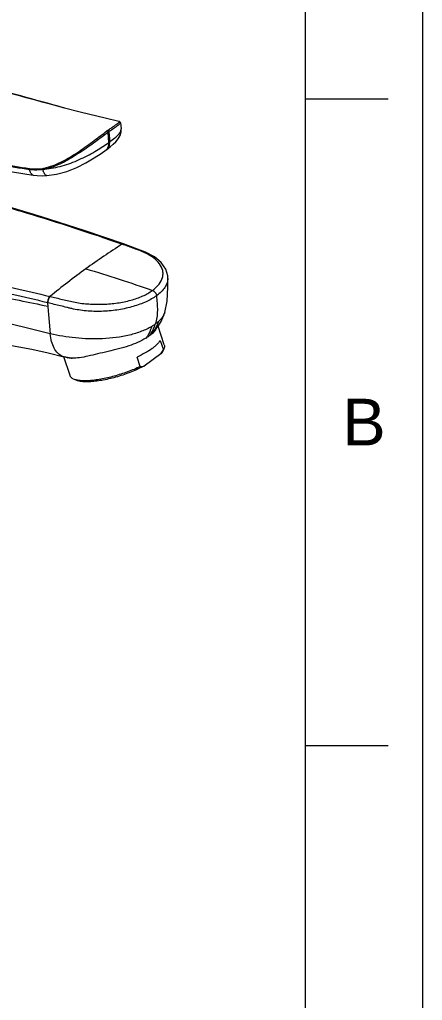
# Model space of a CAD drawing. Header units: millimetres. Extents: x 1931 to 2525, y -1753 to -1333.
# Drawn here: x 2476.6 to 2525.4, y -1534.5 to -1415.7 of the extents above; entities that cross this region are included whole.
import ezdxf

# ---------------------------------------------------------------- set-up
doc = ezdxf.new("R2010")
doc.units = ezdxf.units.MM
doc.header["$LTSCALE"] = 0.1
doc.layers.get('0').update_dxf_attribs({"lineweight": 13})
doc.layers.add('DIM', color=3, linetype='Continuous', lineweight=9)
doc.styles.get("Standard").update_dxf_attribs({"font": 'arial.ttf'})

msp = doc.modelspace()

# ---------------------------------------------------------------- linework, layer by layer
for p, q in [((2511.21, -1738.68), (2511.21, -1346.96)), ((2511.21, -1425.31), (2521.21, -1425.31)), ((2511.21, -1503.65), (2521.21, -1503.65))]:
    msp.add_line(p, q)
at = {"color": 7, "linetype": 'Continuous'}
for p, q in [((2484.12, -1426.96), (2481.92, -1426.39)), ((2481.92, -1426.39), (2481.92, -1426.39)), ((2482, -1426.41), (2481.92, -1426.39)), ((2482.09, -1426.44), (2482, -1426.41)), ((2488.84, -1428.23), (2488.9, -1428.96)), ((2488.84, -1428.23), (2488.84, -1428.23)), ((2487.44, -1430.59), (2487.34, -1429.38)), ((2487.43, -1429.31), (2487.53, -1430.52)), ((2487.17, -1431.44), (2487.17, -1431.44)), ((2488.99, -1442.92), (2489.01, -1442.93)), ((2489.18, -1442.99), (2489.01, -1442.93)), ((2489.19, -1442.89), (2489.13, -1442.88)), ((2489.22, -1442.9), (2489.15, -1442.89)), ((2489.22, -1442.9), (2489.19, -1442.89)), ((2494.58, -1448.14), (2494.57, -1447.01)), ((2480.3, -1449.26), (2480.28, -1449.25)), ((2480.02, -1450.02), (2480.05, -1450.03)), ((2480.02, -1450.02), (2480.34, -1453.77)), ((2494.19, -1451.19), (2494.19, -1451.19)), ((2480.34, -1453.78), (2477.41, -1453.05)), ((2494.13, -1455.11), (2493.4, -1452.86)), ((2493.08, -1453.32), (2492.65, -1453.77)), ((2493.65, -1454.58), (2494.02, -1455.71)), ((2480.1, -1456.1), (2481.99, -1456.57)), ((2481.77, -1456.5), (2481.99, -1456.55)), ((2482.73, -1458.85), (2481.98, -1456.57)), ((2491.23, -1457.75), (2490.86, -1456.61)), ((2493.7, -1456.23), (2491.7, -1457.69)), ((2493.87, -1455.99), (2493.7, -1456.23)), ((2494.03, -1455.71), (2493.87, -1455.99)), ((2483.46, -1459.4), (2483.17, -1459.27))]:
    msp.add_line(p, q, dxfattribs=at)
for points in [[(2482.09, -1426.44), (2476.66, -1424.94), (2468.61, -1422.69), (2461.39, -1420.66)], [(2488.65, -1428.05), (2486.98, -1427.66), (2484.12, -1426.96)], [(2488.84, -1428.23), (2488.83, -1428.18), (2488.77, -1428.1), (2488.7, -1428.06), (2488.65, -1428.05)], [(2487.17, -1431.44), (2487.58, -1431.13), (2487.97, -1430.82), (2488.29, -1430.52), (2488.57, -1430.18), (2488.78, -1429.77), (2488.9, -1429.31), (2488.9, -1428.96)], [(2450, -1430.08), (2458.51, -1431.42), (2468, -1432.92), (2478.29, -1434.55)], [(2479.94, -1434.62), (2481.1, -1434.46), (2482.36, -1434.11), (2483.55, -1433.63), (2484.66, -1433.07), (2485.65, -1432.48), (2486.49, -1431.92), (2487.1, -1431.49)], [(2487.1, -1431.49), (2487.11, -1431.48), (2487.17, -1431.44)], [(2478.29, -1434.55), (2478.77, -1434.61), (2479.38, -1434.63), (2479.94, -1434.62)], [(2489.19, -1442.89), (2484.58, -1441.32), (2479.29, -1439.63), (2473.63, -1437.92)], [(2494.57, -1447.03), (2494.56, -1446.78), (2494.32, -1445.94), (2493.76, -1445.15), (2492.95, -1444.47), (2491.88, -1443.89), (2490.57, -1443.39), (2489.22, -1442.9)], [(2494.19, -1451.19), (2494.48, -1449.83), (2494.58, -1448.14)], [(2493.08, -1453.32), (2493.17, -1453.2), (2493.48, -1452.74), (2493.74, -1452.28), (2493.96, -1451.81), (2494.14, -1451.35), (2494.19, -1451.19)], [(2464.16, -1453.1), (2464.89, -1453.19), (2466.07, -1453.39), (2467.47, -1453.66), (2469.02, -1453.97), (2470.66, -1454.29), (2472.38, -1454.61), (2474.2, -1454.93), (2476.11, -1455.28), (2478.1, -1455.66), (2480.1, -1456.1)], [(2481.99, -1456.57), (2482.27, -1456.63), (2482.48, -1456.68)]]:
    msp.add_lwpolyline(points, dxfattribs=at)
for centre, radius, start, end in [((2490.78, -1434.06), 6.03, 125.5051, 126.5558), ((2490.87, -1434.15), 5.94, 125.5053, 126.5556), ((2491.6, -1436.23), 7.01, 125.5587, 126.448), ((2486.65, -1430.88), 0.756, 306.4677, 314.7251), ((2478.53, -1428.25), 5.57, 279.3221, 284.2067), ((2478.51, -1428.35), 5.61, 279.6936, 284.6365), ((2536.71, -1517.36), 88.4, 122.653, 126.079), ((2542.87, -1525.92), 98.95, 126.0451, 129.2224), ((2492.83, -1447.02), 1.75, 358.0561, 359.6363), ((2488.42, -1448.68), 6.62, 301.9104, 305.9938), ((2482.34, -1455.13), 1.48, 247.3652, 256.192), ((2484.71, -1444.73), 12.13, 257.0243, 258.8663), ((2484.89, -1443.88), 13, 258.8292, 259.342), ((2484.9, -1443.84), 13.04, 259.3471, 261.5504), ((2488.35, -1452.54), 6.5, 325.3992, 328.0025), ((2487.31, -1451.89), 7.73, 328.037, 330.3632)]:
    msp.add_arc(centre, radius, start, end, dxfattribs=at)
for points, knots in [([(2481.92, -1426.39), (2480.2, -1425.93), (2476.77, -1425.01), (2472.47, -1423.85), (2469.03, -1422.93), (2466.88, -1422.35), (2465.16, -1421.89), (2463.46, -1421.43), (2462.18, -1421.07), (2461.34, -1420.82)], [0, 0, 0, 0, 0.250397, 0.500796, 0.625996, 0.751194, 0.813795, 0.876295, 1, 1, 1, 1]), ([(2481.92, -1426.39), (2480.21, -1425.92), (2476.79, -1424.97), (2471.65, -1423.55), (2467.38, -1422.35), (2463.95, -1421.4), (2462.24, -1420.91), (2461.39, -1420.67)], [0, 0, 0, 0, 0.249876, 0.499827, 0.749812, 0.874827, 1, 1, 1, 1]), ([(2487.28, -1429.15), (2487.42, -1429.05), (2487.67, -1428.87), (2488.01, -1428.64), (2488.25, -1428.47), (2488.41, -1428.36), (2488.5, -1428.29), (2488.58, -1428.24), (2488.64, -1428.19), (2488.68, -1428.15), (2488.71, -1428.12), (2488.72, -1428.1), (2488.71, -1428.07), (2488.69, -1428.06), (2488.66, -1428.05), (2488.65, -1428.05)], [0, 0, 0, 0, 0.266545, 0.489328, 0.666131, 0.737344, 0.797783, 0.847871, 0.888, 0.918371, 0.939662, 0.953608, 0.964333, 0.978629, 1, 1, 1, 1]), ([(2488.84, -1428.23), (2488.84, -1428.25), (2488.82, -1428.29), (2488.75, -1428.36), (2488.64, -1428.45), (2488.49, -1428.56), (2488.29, -1428.7), (2487.93, -1428.96), (2487.64, -1429.17), (2487.43, -1429.31)], [0, 0, 0, 0, 0.02897, 0.080048, 0.157804, 0.263951, 0.400546, 0.569749, 1, 1, 1, 1]), ([(2477.82, -1433.9), (2475.46, -1433.54), (2470.75, -1432.81), (2463.68, -1431.7), (2457.78, -1430.76), (2453.06, -1430.02), (2450.7, -1429.63), (2449.52, -1429.43)], [0, 0, 0, 0, 0.249744, 0.499649, 0.74967, 0.874727, 1, 1, 1, 1]), ([(2449.56, -1429.23), (2450.74, -1429.43), (2453.1, -1429.82), (2457.81, -1430.57), (2463.7, -1431.52), (2470.77, -1432.64), (2475.48, -1433.39), (2477.83, -1433.76)], [0, 0, 0, 0, 0.125212, 0.250255, 0.500272, 0.750193, 1, 1, 1, 1]), ([(2479.89, -1433.64), (2480.6, -1433.47), (2481.98, -1432.87), (2483.86, -1431.67), (2485.58, -1430.42), (2486.68, -1429.59), (2487.19, -1429.21)], [0, 0, 0, 0, 0.255896, 0.519473, 0.778252, 1, 1, 1, 1]), ([(2487.34, -1429.38), (2486.83, -1429.76), (2485.72, -1430.58), (2483.97, -1431.83), (2482.05, -1433.01), (2480.65, -1433.6), (2479.92, -1433.78)], [0, 0, 0, 0, 0.22072, 0.478833, 0.742595, 1, 1, 1, 1]), ([(2487.34, -1429.38), (2487.34, -1429.36), (2487.32, -1429.29), (2487.25, -1429.22), (2487.19, -1429.21)], [0, 0, 0, 0, 0.242456, 1, 1, 1, 1]), ([(2487.43, -1429.31), (2487.42, -1429.3), (2487.41, -1429.22), (2487.34, -1429.16), (2487.28, -1429.15)], [0, 0, 0, 0, 0.243569, 1, 1, 1, 1]), ([(2487.53, -1430.52), (2487.74, -1430.37), (2488.11, -1430.1), (2488.51, -1429.73), (2488.73, -1429.46), (2488.84, -1429.29), (2488.9, -1429.12), (2488.91, -1429.01), (2488.9, -1428.96)], [0, 0, 0, 0, 0.361457, 0.642696, 0.754162, 0.847798, 0.927939, 1, 1, 1, 1]), ([(2479.92, -1433.78), (2480.64, -1433.71), (2482.08, -1433.41), (2484.08, -1432.61), (2485.87, -1431.65), (2486.96, -1430.94), (2487.44, -1430.59)], [0, 0, 0, 0, 0.263102, 0.528681, 0.78208, 1, 1, 1, 1]), ([(2487.17, -1431.44), (2487.24, -1431.39), (2487.36, -1431.27), (2487.52, -1430.97), (2487.54, -1430.7), (2487.53, -1430.52)], [0, 0, 0, 0, 0.239558, 0.487212, 1, 1, 1, 1]), ([(2487.19, -1431.41), (2487.29, -1431.31), (2487.44, -1431.04), (2487.45, -1430.74), (2487.44, -1430.59)], [0, 0, 0, 0, 0.486685, 1, 1, 1, 1]), ([(2477.83, -1433.76), (2477.82, -1433.79), (2477.81, -1433.84), (2477.82, -1433.89), (2477.82, -1433.9)], [0, 0, 0, 0, 0.770169, 1, 1, 1, 1]), ([(2479.45, -1433.88), (2479.31, -1433.9), (2478.77, -1433.97), (2478.22, -1433.96), (2477.82, -1433.9)], [0, 0, 0, 0, 0.255706, 1, 1, 1, 1]), ([(2478.29, -1434.55), (2478.23, -1434.54), (2478.12, -1434.49), (2477.98, -1434.33), (2477.88, -1434.13), (2477.84, -1433.98), (2477.82, -1433.9)], [0, 0, 0, 0, 0.209349, 0.444921, 0.711847, 1, 1, 1, 1]), ([(2477.83, -1433.76), (2477.96, -1433.78), (2478.49, -1433.84), (2479.03, -1433.81), (2479.43, -1433.74)], [0, 0, 0, 0, 0.244857, 1, 1, 1, 1]), ([(2479.43, -1433.74), (2479.43, -1433.75), (2479.43, -1433.8), (2479.44, -1433.85), (2479.45, -1433.88)], [0, 0, 0, 0, 0.243911, 1, 1, 1, 1]), ([(2479.94, -1434.62), (2479.82, -1434.62), (2479.69, -1434.47), (2479.59, -1434.29), (2479.52, -1434.11), (2479.48, -1433.97), (2479.45, -1433.88)], [0, 0, 0, 0, 0.382434, 0.522842, 0.675511, 1, 1, 1, 1]), ([(2479.92, -1433.78), (2479.91, -1433.74), (2479.9, -1433.7), (2479.89, -1433.66), (2479.89, -1433.64)], [0, 0, 0, 0, 0.763511, 1, 1, 1, 1]), ([(2488.99, -1442.92), (2485.18, -1441.58), (2480.05, -1439.93), (2474.9, -1438.39), (2473.61, -1438.01)], [0, 0, 0, 0, 0.750552, 1, 1, 1, 1]), ([(2489.13, -1442.88), (2489.09, -1442.88), (2489.04, -1442.89), (2489, -1442.91), (2488.99, -1442.92)], [0, 0, 0, 0, 0.739823, 1, 1, 1, 1]), ([(2489.15, -1442.89), (2489.14, -1442.89), (2489.09, -1442.89), (2489.04, -1442.91), (2489.01, -1442.93)], [0, 0, 0, 0, 0.233478, 1, 1, 1, 1]), ([(2492.7, -1448.53), (2493, -1448.32), (2493.51, -1447.86), (2493.91, -1447.12), (2494, -1446.54), (2493.94, -1445.96), (2493.58, -1445.24), (2492.81, -1444.52), (2492.05, -1444.09), (2491.48, -1443.83), (2491.05, -1443.67), (2490.28, -1443.38), (2489.63, -1443.14), (2489.18, -1442.99)], [0, 0, 0, 0, 0.125768, 0.23034, 0.278722, 0.326116, 0.426448, 0.544794, 0.683445, 0.721379, 0.760709, 0.840286, 1, 1, 1, 1]), ([(2480.02, -1450.02), (2477.17, -1449.35), (2472.92, -1448.34), (2467.24, -1447.06), (2464.42, -1446.44), (2463.01, -1446.14)], [0, 0, 0, 0, 0.502779, 0.75187, 1, 1, 1, 1]), ([(2463.26, -1445.36), (2464.67, -1445.66), (2467.5, -1446.28), (2473.17, -1447.57), (2477.43, -1448.58), (2480.28, -1449.25)], [0, 0, 0, 0, 0.248272, 0.497439, 1, 1, 1, 1]), ([(2484.65, -1445.91), (2486, -1446.31), (2488.69, -1447.14), (2491.37, -1448.06), (2492.7, -1448.53)], [0, 0, 0, 0, 0.497392, 1, 1, 1, 1]), ([(2461.61, -1446.75), (2463.15, -1447.08), (2466.98, -1447.85), (2473.14, -1449.02), (2477.74, -1449.95), (2480.05, -1450.45)], [0, 0, 0, 0, 0.25148, 0.622033, 1, 1, 1, 1]), ([(2494.57, -1447.08), (2494.57, -1447.26), (2494.49, -1447.65), (2494.21, -1448.19), (2493.77, -1448.72), (2493.4, -1449.02), (2493.19, -1449.17)], [0, 0, 0, 0, 0.213591, 0.444101, 0.705887, 1, 1, 1, 1]), ([(2480.3, -1449.26), (2480.81, -1449.38), (2481.57, -1449.56), (2482.58, -1449.8), (2483.64, -1450.04), (2485.03, -1450.2), (2486.75, -1450.23), (2488.46, -1450.08), (2490.07, -1449.76), (2491.5, -1449.26), (2492.34, -1448.79), (2492.7, -1448.53)], [0, 0, 0, 0, 0.121659, 0.182886, 0.244736, 0.374698, 0.511072, 0.646323, 0.7765, 0.895551, 1, 1, 1, 1]), ([(2492.7, -1448.53), (2492.83, -1448.58), (2493.06, -1448.76), (2493.18, -1449.03), (2493.19, -1449.17)], [0, 0, 0, 0, 0.49734, 1, 1, 1, 1]), ([(2477.41, -1453.05), (2476.11, -1452.73), (2470.95, -1451.46), (2465.76, -1450.26), (2461.86, -1449.5)], [0, 0, 0, 0, 0.252234, 1, 1, 1, 1]), ([(2480.28, -1449.25), (2480.23, -1449.29), (2480.16, -1449.4), (2480.05, -1449.66), (2480.01, -1449.88), (2480.02, -1450.02)], [0, 0, 0, 0, 0.206495, 0.472246, 1, 1, 1, 1]), ([(2480.3, -1449.26), (2480.26, -1449.3), (2480.18, -1449.41), (2480.08, -1449.66), (2480.04, -1449.89), (2480.05, -1450.03)], [0, 0, 0, 0, 0.215176, 0.472114, 1, 1, 1, 1]), ([(2493.19, -1449.17), (2492.8, -1449.46), (2491.89, -1449.96), (2490.35, -1450.52), (2488.62, -1450.91), (2486.78, -1451.09), (2485.23, -1451.07), (2484.02, -1450.94), (2483.29, -1450.82), (2482.73, -1450.69), (2482.21, -1450.56), (2481.32, -1450.34), (2480.55, -1450.15), (2480.05, -1450.03)], [0, 0, 0, 0, 0.106379, 0.227773, 0.36013, 0.49696, 0.634419, 0.701144, 0.765688, 0.797227, 0.827028, 0.885043, 1, 1, 1, 1]), ([(2493.19, -1449.17), (2493.22, -1449.47), (2493.27, -1450.07), (2493.33, -1451.22), (2493.21, -1452.08), (2493.05, -1452.6)], [0, 0, 0, 0, 0.260519, 0.521722, 1, 1, 1, 1]), ([(2494.19, -1451.19), (2494.16, -1451.29), (2493.99, -1451.71), (2493.68, -1452.07), (2493.42, -1452.3)], [0, 0, 0, 0, 0.224263, 1, 1, 1, 1]), ([(2492.62, -1452.89), (2492.23, -1453.12), (2491.35, -1453.54), (2489.37, -1454.13), (2486.67, -1454.46), (2483.44, -1454.37), (2481.34, -1454.02), (2480.34, -1453.77)], [0, 0, 0, 0, 0.108692, 0.230787, 0.492885, 0.753894, 1, 1, 1, 1]), ([(2492.62, -1452.89), (2492.58, -1453.02), (2492.41, -1453.52), (2492.15, -1453.99), (2491.92, -1454.3)], [0, 0, 0, 0, 0.258787, 1, 1, 1, 1]), ([(2492.31, -1454.04), (2492.39, -1453.93), (2492.7, -1453.49), (2492.93, -1452.99), (2493.05, -1452.6)], [0, 0, 0, 0, 0.243655, 1, 1, 1, 1]), ([(2493.05, -1452.6), (2493.01, -1452.63), (2492.87, -1452.73), (2492.73, -1452.82), (2492.62, -1452.89)], [0, 0, 0, 0, 0.245413, 1, 1, 1, 1]), ([(2493.42, -1452.3), (2493.38, -1452.44), (2493.18, -1452.96), (2492.9, -1453.45), (2492.65, -1453.77)], [0, 0, 0, 0, 0.259153, 1, 1, 1, 1]), ([(2493.42, -1452.3), (2493.39, -1452.33), (2493.27, -1452.43), (2493.15, -1452.53), (2493.05, -1452.6)], [0, 0, 0, 0, 0.240135, 1, 1, 1, 1]), ([(2481.77, -1456.5), (2481.57, -1456.41), (2481.19, -1456.14), (2480.76, -1455.51), (2480.46, -1454.7), (2480.37, -1454.1), (2480.34, -1453.77)], [0, 0, 0, 0, 0.20148, 0.430852, 0.697141, 1, 1, 1, 1]), ([(2491.92, -1454.3), (2491.27, -1454.7), (2490.16, -1455.17), (2488.6, -1455.62), (2487.34, -1455.92), (2486.1, -1456.21), (2484.95, -1456.49), (2483.93, -1456.7), (2483.28, -1456.75), (2482.98, -1456.74)], [0, 0, 0, 0, 0.245097, 0.383086, 0.524456, 0.662814, 0.791322, 0.904723, 1, 1, 1, 1]), ([(2492.65, -1453.77), (2492.62, -1453.79), (2492.51, -1453.89), (2492.4, -1453.97), (2492.31, -1454.04)], [0, 0, 0, 0, 0.241122, 1, 1, 1, 1]), ([(2493.65, -1454.58), (2493.6, -1454.66), (2493.49, -1454.83), (2493.26, -1455.07), (2492.98, -1455.32), (2492.51, -1455.69), (2491.81, -1456.13), (2491.19, -1456.45), (2490.86, -1456.61)], [0, 0, 0, 0, 0.081191, 0.175688, 0.283624, 0.404635, 0.682413, 1, 1, 1, 1]), ([(2494.13, -1455.11), (2494.15, -1455.16), (2494.16, -1455.25), (2494.15, -1455.4), (2494.11, -1455.55), (2494.06, -1455.65), (2494.03, -1455.71)], [0, 0, 0, 0, 0.219544, 0.452548, 0.710157, 1, 1, 1, 1]), ([(2482.98, -1456.74), (2482.94, -1456.73), (2482.77, -1456.72), (2482.6, -1456.7), (2482.48, -1456.68)], [0, 0, 0, 0, 0.266346, 1, 1, 1, 1]), ([(2491.23, -1457.75), (2490.73, -1457.99), (2489.69, -1458.42), (2488.09, -1458.93), (2486.75, -1459.25), (2485.73, -1459.41), (2485.25, -1459.45), (2485.01, -1459.47)], [0, 0, 0, 0, 0.256284, 0.521406, 0.775508, 0.892522, 1, 1, 1, 1]), ([(2491.7, -1457.69), (2491.46, -1457.81), (2490.95, -1458.06), (2489.88, -1458.52), (2488.48, -1459), (2487.07, -1459.35), (2485.99, -1459.52), (2485.48, -1459.58), (2485.23, -1459.59)], [0, 0, 0, 0, 0.121435, 0.249739, 0.515332, 0.772999, 0.891641, 1, 1, 1, 1]), ([(2491.23, -1457.75), (2491.35, -1457.74), (2491.51, -1457.72), (2491.66, -1457.69), (2491.7, -1457.69)], [0, 0, 0, 0, 0.749261, 1, 1, 1, 1]), ([(2483.17, -1459.27), (2483.11, -1459.24), (2483.01, -1459.19), (2482.88, -1459.09), (2482.79, -1458.98), (2482.74, -1458.89), (2482.73, -1458.85)], [0, 0, 0, 0, 0.28988, 0.547433, 0.780447, 1, 1, 1, 1]), ([(2483.46, -1459.37), (2483.44, -1459.36), (2483.34, -1459.33), (2483.24, -1459.3), (2483.17, -1459.27)], [0, 0, 0, 0, 0.266672, 1, 1, 1, 1]), ([(2485.01, -1459.47), (2484.73, -1459.48), (2484.31, -1459.49), (2483.8, -1459.44), (2483.57, -1459.4), (2483.46, -1459.37)], [0, 0, 0, 0, 0.555114, 0.791869, 1, 1, 1, 1]), ([(2485.23, -1459.59), (2485.05, -1459.6), (2484.7, -1459.61), (2484.22, -1459.59), (2483.81, -1459.52), (2483.56, -1459.45), (2483.46, -1459.4)], [0, 0, 0, 0, 0.306623, 0.576663, 0.807827, 1, 1, 1, 1])]:
    msp.add_open_spline(points, degree=3, knots=knots, dxfattribs=at)
for p in [(2511.21, -1425.31), (2511.21, -1503.65)]:
    msp.add_point(p)
at = {"layer": 'DIM', "color": 7}
msp.add_lwpolyline([(1931.42, -1332.82), (2525.36, -1332.82), (2525.36, -1752.82), (1931.42, -1752.82)], close=True, dxfattribs=at)

# ---------------------------------------------------------------- texts
at = {"insert": (2518.29, -1464.48), "char_height": 5.66, "attachment_point": 5}
msp.add_mtext_dynamic_manual_height_columns('B', width=10, gutter_width=12.5, heights=[0], dxfattribs=at)

doc.saveas('drawing.dxf')
